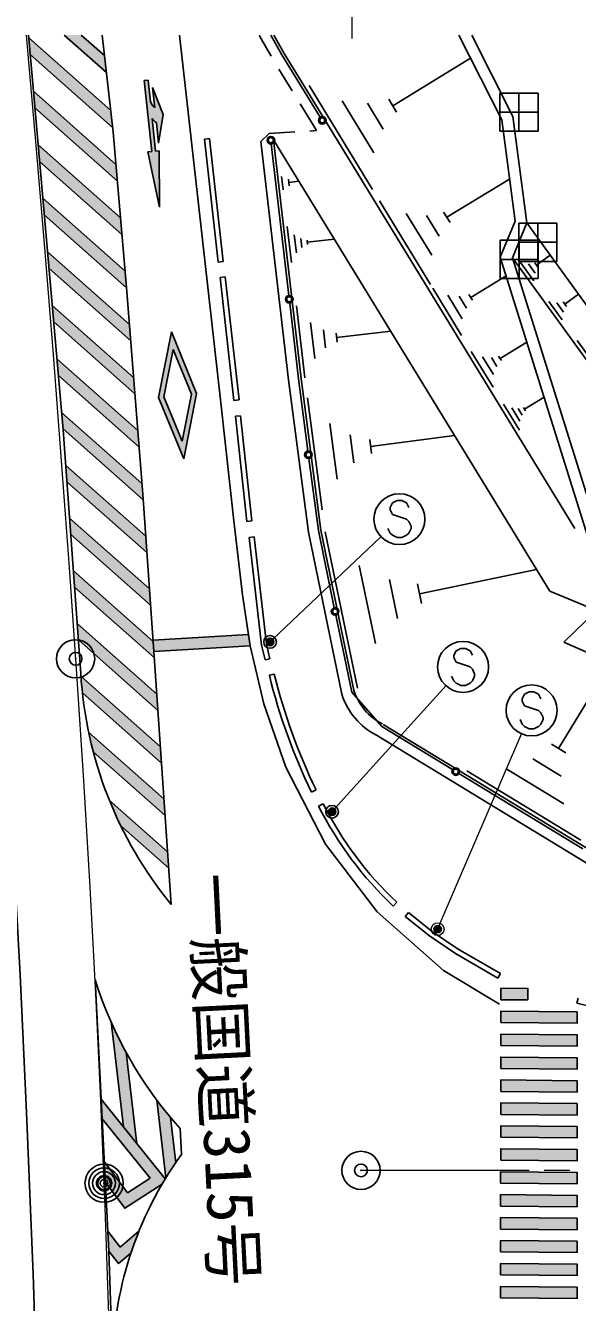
# Model space of a CAD drawing. Units: millimetres, scale not verified. Extents: x 40000 to 680000, y 20000 to 380000.
# Drawn here: x 84038 to 105716, y 284366 to 334511 of the extents above; entities that cross this region are included whole.
import ezdxf
from ezdxf.enums import TextEntityAlignment as Align

# ---------------------------------------------------------------- set-up
doc = ezdxf.new("R2010")
doc.units = ezdxf.units.MM
doc.header["$LTSCALE"] = 1000
doc.header["$PDMODE"] = 32
doc.header["$PDSIZE"] = 500
doc.linetypes.add('CHAIN', pattern=[18.5, 12, -1.5, 3.5, -1.5])
for name, color, linetype, lineweight in [('M-BGD', 7, 'Continuous', 25), ('M-BMK', 2, 'CHAIN', 13), ('M-BMK-SRVR', 3, 'Continuous', 25), ('M-STR-HTXT', 7, 'Continuous', 13), ('M-STR-STRC', 7, 'Continuous', 25)]:
    doc.layers.add(name, color=color, linetype=linetype, lineweight=lineweight)
doc.styles.add('ＭＳ ゴシック', font='')
doc.styles.get('ＭＳ ゴシック').set_extended_font_data('MS Gothic')

msp = doc.modelspace()

# ---------------------------------------------------------------- hatches: boundary and pattern name
at = {"layer": 'M-STR-STRC'}
for points in [[(87458, 330509), (87382, 331177), (84162, 334032), (84222, 333378)], [(85550, 334138), (87214, 332662), (87139, 333331), (86228, 334138)], [(89297, 327384), (89291, 329595), (89142, 329579), (89007, 330860, 0.06022), (89176, 330689), (89260, 329894), (89443, 331019), (89030, 332081), (89113, 331286, -0.20151), (88927, 331625), (88849, 332364), (88700, 332348), (88993, 329564), (88843, 329548)], [(87644, 328405), (87588, 329057), (84351, 331927), (84408, 331275)], [(87826, 326306), (87769, 326958), (84535, 329826), (84592, 329174)], [(88007, 324208), (88006, 324220), (87951, 324859), (84719, 327725), (84776, 327072)], [(88169, 322126), (88119, 322772), (84903, 325623), (84960, 324971)], [(88332, 320044), (88281, 320690), (85087, 323522), (85145, 322870)], [(90261, 317490), (90759, 320058), (90551, 320037), (90192, 318184), (89474, 319930), (89834, 321783), (90551, 320037), (90759, 320058), (89765, 322477), (89266, 319910)], [(88494, 317962), (88444, 318608), (85271, 321421), (85329, 320769)], [(88655, 315881), (88639, 316109), (88606, 316526), (85456, 319320), (85513, 318668)], [(88803, 313812), (88757, 314455), (85616, 317239), (85663, 316597)], [(88951, 311743), (88905, 312385), (85766, 315169), (85813, 314526)], [(89098, 309675), (89081, 309928), (89053, 310316), (85916, 313098), (85962, 312455)], [(89239, 307612), (89195, 308252), (86066, 311027), (86112, 310385)], [(92862, 310146), (92796, 310593), (89048, 310377), (89053, 310316), (89081, 309928)], [(89381, 305548), (89337, 306189), (86214, 308958, 0.01037), (86271, 308306)], [(89522, 303485), (89478, 304125), (86518, 306750, 0.0124), (86698, 305989)], [(89664, 301421), (89620, 302062), (87327, 304095, 0.01722), (87768, 303102)], [(103766, 296246), (103767, 296696), (102709, 296705), (102708, 296255)], [(88414, 290600), (87994, 294180, -0.02103), (87400, 295381), (87883, 291260)], [(105701, 295327), (105701, 295777), (102708, 295805), (102707, 295355)], [(105701, 294426), (105701, 294876), (102706, 294904), (102706, 294454)], [(105701, 293526), (105701, 293976), (102705, 294003), (102705, 293553)], [(105701, 292625), (105701, 293075), (102704, 293103), (102703, 292653)], [(88928, 289241), (88047, 288672), (87131, 289907), (87172, 289097), (87937, 288065), (89399, 289010, -0.00429), (89524, 289218), (88414, 290600), (87883, 291260), (87010, 292347), (87048, 291581)], [(89935, 289855), (89728, 291634, -0.01346), (89197, 292307), (89551, 289262, -0.01247)], [(105701, 291724), (105701, 292174), (102703, 292202), (102702, 291752)], [(105701, 290824), (105701, 291274), (102701, 291301), (102701, 290851)], [(105701, 289923), (105702, 290373), (102700, 290401), (102700, 289951)], [(105701, 289023), (105702, 289473), (102699, 289500), (102698, 289050)], [(105701, 288122), (105702, 288572), (102698, 288600), (102697, 288150)], [(105701, 287221), (105702, 287671), (102697, 287699), (102696, 287249)], [(88177, 286305, -0.01627), (88494, 287170), (87757, 286539), (87268, 287162), (87307, 286384), (87693, 285892)], [(105701, 286321), (105702, 286771), (102695, 286798), (102695, 286348)], [(105701, 285420), (105702, 285870), (102694, 285898), (102693, 285448)], [(105701, 284519), (105702, 284969), (102693, 284997), (102692, 284547)]]:
    msp.add_hatch(color=256, dxfattribs=at).paths.add_polyline_path(points)

# ---------------------------------------------------------------- linework, layer by layer
at = {"layer": 'M-BGD'}
for p, q in [((93245, 334077), (93222, 334138)), ((93681, 333309), (93245, 334077)), ((98459, 331361), (101518, 333227)), ((94513, 331942), (93990, 332794)), ((97663, 328078), (95175, 332157)), ((97721, 329512), (96477, 331552)), ((98614, 331106), (98303, 331616)), ((102666, 330356), (102666, 331856)), ((102666, 331856), (104166, 331856)), ((103416, 331856), (103416, 330356)), ((104166, 331856), (104166, 330356)), ((95351, 330579), (94827, 331431)), ((98090, 330437), (97468, 331456)), ((102666, 331106), (104166, 331106)), ((95465, 330385), (95351, 330579)), ((95895, 330639), (95781, 330833)), ((95895, 330639), (105612, 314755)), ((91063, 330045), (91262, 330068)), ((91063, 330045), (91607, 325216)), ((91262, 330068), (91806, 325238)), ((93276, 329962), (93611, 330273)), ((93611, 330273), (94609, 330333)), ((93773, 330020), (104632, 312297)), ((95208, 330369), (95465, 330385)), ((104166, 330356), (102666, 330356)), ((94151, 328060), (94091, 328579)), ((94395, 328220), (94365, 328479)), ((100586, 326980), (103049, 328483)), ((94380, 328350), (94769, 328395)), ((99945, 324336), (97941, 327621)), ((99991, 325491), (98990, 327134)), ((100289, 326236), (99788, 327057)), ((100711, 326775), (100460, 327185)), ((94481, 325210), (94318, 326621)), ((103408, 325249), (103408, 326749)), ((103408, 326749), (104908, 326749)), ((115312, 310722), (103731, 326769)), ((104158, 326749), (104158, 325249)), ((104908, 326749), (104908, 325249)), ((94675, 325590), (94594, 326295)), ((94890, 325794), (94849, 326146)), ((95115, 325909), (95094, 326085)), ((95105, 325997), (96163, 326120)), ((102677, 324576), (102677, 326076)), ((102677, 326076), (104177, 326076)), ((103408, 325999), (104908, 325999)), ((103427, 326076), (103427, 324576)), ((104177, 326076), (104177, 324576)), ((104107, 325104), (104650, 325496)), ((91607, 325216), (91806, 325238)), ((102677, 325326), (104177, 325326)), ((103163, 325392), (114035, 310364)), ((104908, 325249), (103408, 325249)), ((104007, 324481), (103484, 325204)), ((104057, 324792), (103796, 325154)), ((104173, 325013), (104042, 325194)), ((91679, 324619), (91878, 324641)), ((91679, 324619), (92224, 319786)), ((91878, 324641), (92423, 319808)), ((101522, 323836), (102913, 324684)), ((104177, 324576), (102677, 324576)), ((101160, 322343), (100029, 324198)), ((101593, 323720), (101451, 323952)), ((105215, 323571), (105756, 323963)), ((95006, 320678), (94678, 323507)), ((101186, 322995), (100621, 323922)), ((101354, 323416), (101071, 323879)), ((105115, 322949), (104593, 323671)), ((105165, 323260), (104904, 323621)), ((105280, 323481), (105150, 323662)), ((95396, 321440), (95232, 322855)), ((95826, 321848), (95744, 322556)), ((96277, 322080), (96236, 322433)), ((96257, 322257), (98379, 322502)), ((102674, 321441), (103727, 322083)), ((106222, 321420), (105701, 322140)), ((102400, 320311), (101543, 321715)), ((102420, 320804), (101992, 321506)), ((102547, 321123), (102333, 321474)), ((102727, 321353), (102620, 321528)), ((92224, 319786), (92423, 319808)), ((95687, 315497), (95110, 319886)), ((103433, 318616), (102806, 319645)), ((103448, 318978), (103134, 319492)), ((103541, 319211), (103384, 319468)), ((103673, 319380), (103595, 319508)), ((103634, 319444), (104405, 319914)), ((92283, 319168), (92482, 319190)), ((92283, 319168), (92733, 315035)), ((92482, 319190), (92932, 315057)), ((96274, 316691), (95986, 318885)), ((96933, 317335), (96789, 318433)), ((97629, 317706), (97557, 318254)), ((97593, 317980), (100885, 318413)), ((92733, 315035), (92932, 315057)), ((92822, 314405), (93020, 314428)), ((97071, 308495), (95806, 314634)), ((97778, 310241), (97146, 313310)), ((99508, 312197), (104112, 313145)), ((98643, 311219), (98327, 312753)), ((99587, 311813), (99429, 312580)), ((104632, 312297), (106463, 311543)), ((106463, 311543), (105186, 310293)), ((93444, 309598), (93639, 309642)), ((104973, 306122), (107019, 309487)), ((93613, 308994), (93808, 309042)), ((105254, 305951), (104693, 306292)), ((105080, 305033), (103958, 305715)), ((105853, 302515), (101366, 305243)), ((105186, 303945), (102943, 305309)), ((95274, 304403), (95454, 304491)), ((95550, 303851), (95728, 303942)), ((98483, 299933), (98620, 300079)), ((98954, 299516), (99078, 299673)), ((102588, 297107), (102687, 297280)), ((105695, 296121), (105742, 296315))]:
    msp.add_line(p, q, dxfattribs=at)
for points in [[(95777, 330840), (94195, 333417), (93785, 334138)], [(106656, 312723), (102684, 325413), (103269, 326829), (102740, 330809), (101057, 334138)], [(107086, 312855), (103163, 325392), (103731, 326769), (103176, 330944), (101562, 334138)], [(96458, 308247), (95148, 314609), (94362, 320591), (93276, 329962)], [(96948, 308348), (95641, 314692), (94858, 320652), (93773, 330020)], [(93020, 314428), (93508, 310218), (93639, 309642)], [(92822, 314405), (93311, 310184), (93444, 309598)], [(137214, 306765), (125582, 306748), (111651, 307450), (105186, 310293)], [(124876, 299082), (121195, 299115), (118166, 299096), (109890, 300106), (109427, 300226), (109010, 300419), (98083, 307065)], [(121195, 298615), (118137, 298595), (109797, 299614), (109258, 299753), (108774, 299978), (97823, 306638)], [(98954, 299516), (99910, 298764), (100919, 298067), (102588, 297107)], [(99078, 299673), (100028, 298925), (101026, 298236), (102687, 297280)], [(105695, 296121), (107265, 295741), (109288, 295393)]]:
    msp.add_lwpolyline(points, dxfattribs=at)
for points in [[(102705, 293553), (105701, 293526), (105701, 293976), (102705, 294003)], [(102703, 292653), (105701, 292625), (105701, 293075), (102704, 293103)], [(102702, 291752), (105701, 291724), (105701, 292174), (102703, 292202)], [(102701, 290851), (105701, 290824), (105701, 291274), (102701, 291301)], [(102700, 289951), (105701, 289923), (105702, 290373), (102700, 290401)], [(102698, 289050), (105701, 289023), (105702, 289473), (102699, 289500)], [(102697, 288150), (105701, 288122), (105702, 288572), (102698, 288600)], [(102696, 287249), (105701, 287221), (105702, 287671), (102697, 287699)], [(102695, 286348), (105701, 286321), (105702, 286771), (102695, 286798)], [(102693, 285448), (105701, 285420), (105702, 285870), (102694, 285898)], [(102692, 284547), (105701, 284519), (105702, 284969), (102693, 284997)]]:
    msp.add_lwpolyline(points, close=True, dxfattribs=at)
for centre, radius in [((93644, 310306), 150), ((93644, 310306), 120), ((93644, 310306), 90), ((93644, 310306), 60), ((93644, 310306), 30), ((93644, 310306), 20), ((96077, 303637), 150), ((96077, 303637), 120), ((96077, 303637), 90), ((96077, 303637), 60), ((96077, 303637), 30), ((96077, 303637), 20)]:
    msp.add_circle(centre, radius, dxfattribs=at)
for centre, radius, start, end in [((116032, 314506), 23086, 193.8132, 205.9521), ((116032, 314506), 23086, 193.8132, 205.9521), ((116032, 314506), 22886, 193.8132, 205.9521), ((116032, 314506), 22886, 193.8132, 205.9521), ((99100, 309105), 2278, 197.9806, 242.6332), ((99100, 309105), 2278, 197.9806, 242.6332), ((99100, 309105), 2778, 197.9806, 242.6332), ((99100, 309105), 2778, 197.9806, 242.6332), ((108266, 310315), 14065, 206.945, 226.7012), ((108266, 310315), 14065, 206.945, 226.7012), ((108266, 310315), 14265, 206.945, 226.7012), ((108266, 310315), 14265, 206.945, 226.7012)]:
    msp.add_arc(centre, radius, start, end, dxfattribs=at)
for p in [(93644, 310306), (96077, 303637)]:
    msp.add_point(p, dxfattribs=at)
at = {"layer": 'M-BMK'}
for p, q in [((103814, 289552), (97214, 289552)), ((105414, 289552), (104414, 289552))]:
    msp.add_line(p, q, dxfattribs=at)
msp.add_lwpolyline([(84061, 334138), (84425, 329959), (84778, 325779), (85119, 321597), (85444, 317415), (85754, 313231), (86044, 309046), (86315, 304859), (86564, 300671), (86789, 296482), (86988, 292292), (87159, 288100), (87301, 283907), (87348, 282294)], dxfattribs=at)
at = {"layer": 'M-BMK-SRVR'}
for centre, radius in [((86004, 309642), 750), ((97214, 289552), 750), ((87123, 289049), 750), ((87123, 289049), 600), ((87123, 289049), 450), ((87123, 289049), 300), ((87123, 289049), 150), ((87123, 289049), 20)]:
    msp.add_circle(centre, radius, dxfattribs=at)
for p in [(86004, 309642), (97214, 289552), (87123, 289049)]:
    msp.add_point(p, dxfattribs=at)
at = {"layer": 'M-STR-HTXT'}
for p, q in [((96850, 351000), (96850, 334000)), ((93752, 310409), (97999, 314438)), ((96178, 303748), (100564, 308597)), ((100283, 299163), (103530, 306722))]:
    msp.add_line(p, q, dxfattribs=at)
for radius in [150, 120, 90, 60, 30, 20]:
    msp.add_circle((100224, 299025), radius, dxfattribs=at)
msp.add_point((100224, 299025), dxfattribs=at)
at = {"layer": 'M-STR-STRC'}
for p, q in [((84162, 334032), (87382, 331177)), ((85550, 334138), (87214, 332662)), ((86228, 334138), (87139, 333331)), ((93670, 334138), (94109, 333366)), ((84222, 333378), (87458, 330509)), ((94109, 333366), (95613, 330916)), ((88849, 332364), (88700, 332348)), ((88993, 329564), (88700, 332348)), ((88927, 331625), (88849, 332364)), ((89113, 331286), (89030, 332081)), ((89030, 332081), (89443, 331019)), ((84351, 331927), (87588, 329057)), ((84408, 331275), (87644, 328405)), ((89443, 331019), (89260, 329894)), ((89142, 329579), (89007, 330860)), ((89260, 329894), (89176, 330689)), ((84535, 329826), (87769, 326958)), ((88993, 329564), (88843, 329548)), ((89297, 327384), (88843, 329548)), ((89291, 329595), (89142, 329579)), ((89291, 329595), (89297, 327384)), ((94380, 323912), (93691, 329859)), ((84592, 329174), (87826, 326306)), ((84719, 327725), (87951, 324859)), ((84776, 327072), (88007, 324208)), ((84903, 325623), (88119, 322772)), ((84960, 324971), (88169, 322126)), ((85087, 323522), (88281, 320690)), ((94759, 320640), (94414, 323614)), ((85145, 322870), (88332, 320044)), ((89765, 322477), (89266, 319910)), ((90759, 320058), (89765, 322477)), ((89834, 321783), (89474, 319930)), ((90551, 320037), (89834, 321783)), ((85271, 321421), (88444, 318608)), ((85329, 320769), (88494, 317962)), ((95131, 317806), (94759, 320640)), ((89474, 319930), (90192, 318184)), ((90192, 318184), (90551, 320037)), ((90261, 317490), (90759, 320058)), ((89266, 319910), (90261, 317490)), ((85456, 319320), (88606, 316526)), ((85513, 318668), (88655, 315881)), ((86207, 309067), (85515, 318637)), ((95543, 314675), (95170, 317509)), ((85616, 317239), (88757, 314455)), ((85663, 316597), (88803, 313812)), ((98452, 315763), (98361, 315582)), ((98361, 315582), (98361, 315491)), ((98361, 315491), (98452, 315309)), ((98634, 315854), (98452, 315763)), ((98815, 315854), (98634, 315854)), ((98997, 315763), (98815, 315854)), ((99088, 315582), (98997, 315763)), ((85766, 315169), (88905, 312385)), ((98452, 315309), (98997, 315127)), ((98997, 315127), (99088, 315036)), ((99088, 315036), (99179, 314854)), ((85813, 314526), (88951, 311743)), ((96166, 311649), (95543, 314675)), ((98361, 314582), (98270, 314763)), ((98452, 314491), (98361, 314582)), ((98634, 314400), (98452, 314491)), ((98997, 314491), (98815, 314400)), ((99088, 314582), (98997, 314491)), ((99179, 314763), (99088, 314582)), ((99179, 314854), (99179, 314763)), ((98815, 314400), (98634, 314400)), ((85916, 313098), (89053, 310316)), ((85962, 312455), (89098, 309675)), ((86066, 311027), (89195, 308252)), ((96850, 308328), (96226, 311355)), ((92796, 310593), (89048, 310377)), ((86112, 310385), (89239, 307612)), ((92862, 310146), (89081, 309928)), ((100950, 309961), (100859, 309779)), ((101132, 310052), (100950, 309961)), ((101314, 310052), (101132, 310052)), ((101496, 309961), (101314, 310052)), ((101587, 309779), (101496, 309961)), ((100859, 309779), (100859, 309688)), ((100859, 309688), (100950, 309507)), ((100950, 309507), (101496, 309325)), ((86214, 308958), (89337, 306189)), ((100859, 308779), (100769, 308961)), ((101496, 309325), (101587, 309234)), ((101587, 309234), (101678, 309052)), ((101678, 308961), (101587, 308779)), ((101678, 309052), (101678, 308961)), ((100950, 308688), (100859, 308779)), ((101132, 308597), (100950, 308688)), ((101314, 308597), (101132, 308597)), ((101496, 308688), (101314, 308597)), ((101587, 308779), (101496, 308688)), ((86271, 308306), (89381, 305548)), ((98031, 306980), (96850, 308328)), ((103641, 308253), (103550, 308071)), ((103550, 308071), (103550, 307980)), ((103550, 307980), (103641, 307798)), ((103823, 308343), (103641, 308253)), ((104005, 308343), (103823, 308343)), ((104186, 308253), (104005, 308343)), ((104277, 308071), (104186, 308253)), ((103641, 307798), (104186, 307616)), ((104186, 307616), (104277, 307525)), ((104277, 307525), (104368, 307343)), ((100806, 305292), (98031, 306980)), ((103550, 307071), (103459, 307253)), ((103641, 306980), (103550, 307071)), ((103823, 306889), (103641, 306980)), ((104005, 306889), (103823, 306889)), ((104186, 306980), (104005, 306889)), ((104277, 307071), (104186, 306980)), ((104368, 307253), (104277, 307071)), ((104368, 307343), (104368, 307253)), ((86518, 306750), (89478, 304125)), ((86698, 305989), (89522, 303485)), ((105932, 302174), (101062, 305136)), ((87327, 304095), (89620, 302062)), ((87768, 303102), (89664, 301421)), ((87400, 295381), (87883, 291260)), ((87994, 294180), (88414, 290600)), ((87010, 292347), (89524, 289218)), ((89197, 292307), (89551, 289262)), ((87048, 291581), (88928, 289241)), ((89728, 291634), (89935, 289855)), ((90111, 291191), (90159, 290173)), ((87268, 287162), (87757, 286539)), ((88494, 287170), (87757, 286539))]:
    msp.add_line(p, q, dxfattribs=at)
for points in [[(85515, 318637), (84260, 332965), (84152, 334138)], [(89762, 299992), (89081, 309928), (88639, 316109), (88006, 324220), (87479, 330322), (87048, 334138)], [(90080, 334138), (91709, 319696), (92225, 315064)], [(81918, 325036), (82409, 319093), (82812, 313621), (83190, 308141), (83526, 302709), (83824, 297233), (84081, 291819), (84334, 285478), (84505, 280069), (84619, 273673), (84629, 269405)], [(102647, 296081), (100456, 297406), (97853, 299704), (95813, 302362), (94265, 305382), (93393, 307868), (92862, 310146), (92566, 312148), (92225, 315064)], [(87628, 269486), (87461, 281761), (87307, 286384), (86776, 297031)], [(87131, 289907), (88047, 288672), (88928, 289241)], [(87172, 289097), (87937, 288065), (89399, 289010)], [(87307, 286384), (87693, 285892), (88177, 286305)]]:
    msp.add_lwpolyline(points, dxfattribs=at)
for points in [[(103766, 296246), (103767, 296696), (102709, 296705), (102708, 296255)], [(102707, 295355), (105701, 295327), (105701, 295777), (102708, 295805)], [(102706, 294454), (105701, 294426), (105701, 294876), (102706, 294904)]]:
    msp.add_lwpolyline(points, close=True, dxfattribs=at)
for centre, radius in [((95691, 330788), 150), ((95691, 330788), 120), ((95691, 330788), 100), ((93674, 330008), 150), ((93674, 330008), 120), ((93674, 330008), 100), ((94397, 323763), 150), ((94397, 323763), 120), ((94397, 323763), 100), ((95151, 317658), 150), ((95151, 317658), 120), ((95151, 317658), 100), ((98724, 315127), 1000), ((96196, 311502), 150), ((96196, 311502), 120), ((96196, 311502), 100), ((101223, 309325), 1000), ((103914, 307616), 1000), ((100934, 305214), 150), ((100934, 305214), 120), ((100934, 305214), 100)]:
    msp.add_circle(centre, radius, dxfattribs=at)
for centre, radius, start, end in [((89424, 331678), 500, 186.0032, 231.5761), ((89797, 331473), 1000, 217.7915, 231.5761), ((101954, 310002), 15774, 183.395, 219.3851), ((101973, 301837), 15939, 197.5505, 221.9086), ((101973, 301837), 15939, 197.5505, 221.9086), ((101613, 281860), 14153, 144.0315, 180.3996), ((101613, 281860), 14153, 144.0315, 180.3996)]:
    msp.add_arc(centre, radius, start, end, dxfattribs=at)

# ---------------------------------------------------------------- texts
at = {"layer": 'M-STR-HTXT', "style": 'ＭＳ ゴシック'}
msp.add_text('一般国道315号', height=1833, rotation=272.849, dxfattribs=at).set_placement((91846, 293122), align=Align.MIDDLE_CENTER)

doc.saveas('drawing.dxf')
